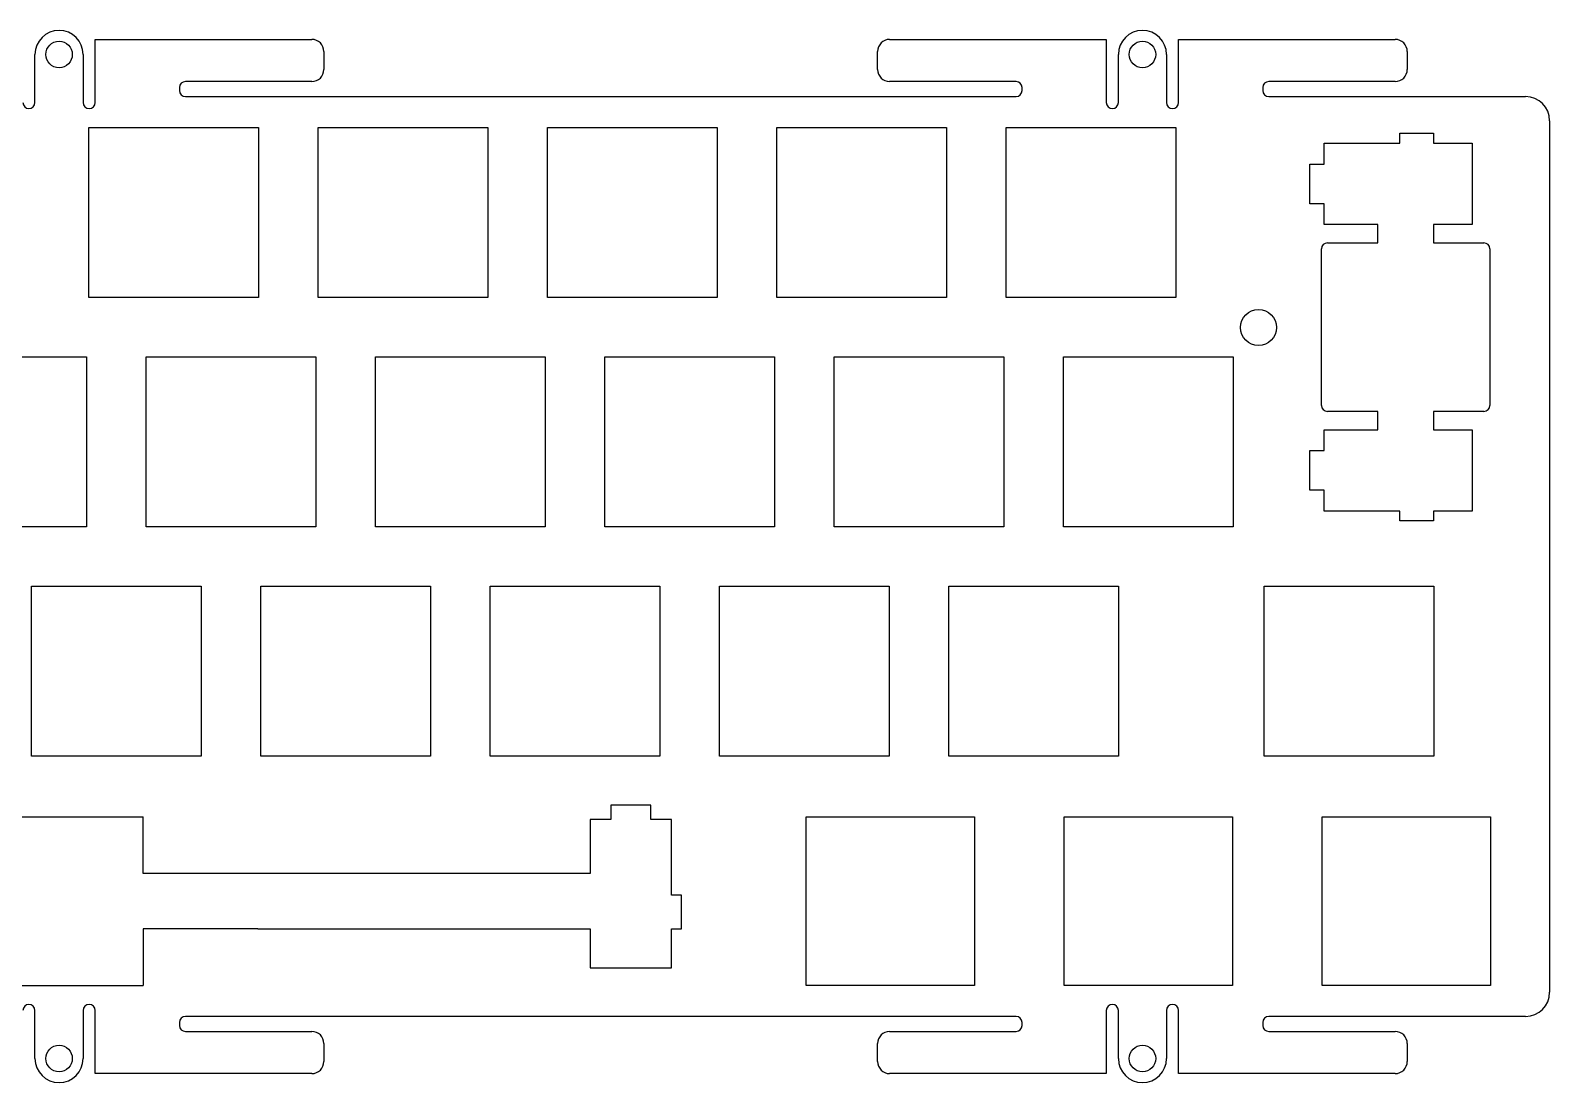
# Model space of a CAD drawing. Header units: millimetres. Extents: x 154 to 402, y 97 to 185.
# Drawn here: x 275.3 to 401.5, y 97.5 to 184.9 of the extents above; entities that cross this region are included whole.
import ezdxf

# ---------------------------------------------------------------- set-up
doc = ezdxf.new("R2010")
doc.units = ezdxf.units.MM
for name, color, linetype in [('Shape013', 7, 'CONTINUOUS'), ('Shape014', 7, 'CONTINUOUS'), ('Shape016', 7, 'CONTINUOUS'), ('Shape017', 7, 'CONTINUOUS'), ('Shape12736', 7, 'CONTINUOUS'), ('Shape1282', 7, 'CONTINUOUS'), ('Shape1283', 7, 'CONTINUOUS'), ('Shape1284', 7, 'CONTINUOUS'), ('Shape1285', 7, 'CONTINUOUS'), ('Shape1286', 7, 'CONTINUOUS'), ('Shape1287', 7, 'CONTINUOUS'), ('Shape1288', 7, 'CONTINUOUS'), ('Shape1289', 7, 'CONTINUOUS'), ('Shape1290', 7, 'CONTINUOUS'), ('Shape1291', 7, 'CONTINUOUS'), ('Shape1292', 7, 'CONTINUOUS'), ('Shape1293', 7, 'CONTINUOUS'), ('Shape1294', 7, 'CONTINUOUS'), ('Shape1295', 7, 'CONTINUOUS'), ('Shape1296', 7, 'CONTINUOUS'), ('Shape1297', 7, 'CONTINUOUS'), ('Shape1298', 7, 'CONTINUOUS'), ('Shape1299', 7, 'CONTINUOUS'), ('Shape1300', 7, 'CONTINUOUS'), ('Shape1301', 7, 'CONTINUOUS'), ('Shape1302', 7, 'CONTINUOUS'), ('Shape1303', 7, 'CONTINUOUS'), ('Shape1304', 7, 'CONTINUOUS'), ('Shape1305', 7, 'CONTINUOUS'), ('Shape1306', 7, 'CONTINUOUS'), ('Shape1307', 7, 'CONTINUOUS'), ('Shape1308', 7, 'CONTINUOUS'), ('Shape1309', 7, 'CONTINUOUS'), ('Shape1310', 7, 'CONTINUOUS'), ('Shape1311', 7, 'CONTINUOUS'), ('Shape1312', 7, 'CONTINUOUS'), ('Shape1313', 7, 'CONTINUOUS'), ('Shape1314', 7, 'CONTINUOUS'), ('Shape1315', 7, 'CONTINUOUS'), ('Shape1316', 7, 'CONTINUOUS'), ('Shape1317', 7, 'CONTINUOUS'), ('Shape1318', 7, 'CONTINUOUS'), ('Shape1319', 7, 'CONTINUOUS'), ('Shape1320', 7, 'CONTINUOUS'), ('Shape1321', 7, 'CONTINUOUS'), ('Shape1322', 7, 'CONTINUOUS'), ('Shape1323', 7, 'CONTINUOUS'), ('Shape1324', 7, 'CONTINUOUS'), ('Shape1325', 7, 'CONTINUOUS'), ('Shape1326', 7, 'CONTINUOUS'), ('Shape1327', 7, 'CONTINUOUS'), ('Shape1328', 7, 'CONTINUOUS'), ('Shape1329', 7, 'CONTINUOUS'), ('Shape1330', 7, 'CONTINUOUS'), ('Shape1331', 7, 'CONTINUOUS'), ('Shape1332', 7, 'CONTINUOUS'), ('Shape1333', 7, 'CONTINUOUS'), ('Shape1334', 7, 'CONTINUOUS'), ('Shape1335', 7, 'CONTINUOUS'), ('Shape1336', 7, 'CONTINUOUS'), ('Shape1337', 7, 'CONTINUOUS'), ('Shape1338', 7, 'CONTINUOUS'), ('Shape1339', 7, 'CONTINUOUS'), ('Shape1340', 7, 'CONTINUOUS'), ('Shape1341', 7, 'CONTINUOUS'), ('Shape1342', 7, 'CONTINUOUS'), ('Shape1343', 7, 'CONTINUOUS'), ('Shape1344', 7, 'CONTINUOUS'), ('Shape1345', 7, 'CONTINUOUS'), ('Shape1346', 7, 'CONTINUOUS'), ('Shape1347', 7, 'CONTINUOUS'), ('Shape1348', 7, 'CONTINUOUS'), ('Shape1349', 7, 'CONTINUOUS'), ('Shape1350', 7, 'CONTINUOUS'), ('Shape1351', 7, 'CONTINUOUS'), ('Shape1352', 7, 'CONTINUOUS'), ('Shape1353', 7, 'CONTINUOUS'), ('Shape1425', 7, 'CONTINUOUS'), ('Shape1426', 7, 'CONTINUOUS'), ('Shape1427', 7, 'CONTINUOUS'), ('Shape1428', 7, 'CONTINUOUS'), ('Shape1429', 7, 'CONTINUOUS'), ('Shape1430', 7, 'CONTINUOUS'), ('Shape1431', 7, 'CONTINUOUS'), ('Shape1432', 7, 'CONTINUOUS'), ('Shape1433', 7, 'CONTINUOUS'), ('Shape1598', 7, 'CONTINUOUS'), ('Shape1599', 7, 'CONTINUOUS'), ('Shape1600', 7, 'CONTINUOUS'), ('Shape1601', 7, 'CONTINUOUS'), ('Shape1602', 7, 'CONTINUOUS'), ('Shape1603', 7, 'CONTINUOUS'), ('Shape1604', 7, 'CONTINUOUS'), ('Shape1605', 7, 'CONTINUOUS'), ('Shape1606', 7, 'CONTINUOUS'), ('Shape1607', 7, 'CONTINUOUS'), ('Shape1608', 7, 'CONTINUOUS'), ('Shape1609', 7, 'CONTINUOUS'), ('Shape1618', 7, 'CONTINUOUS'), ('Shape1619', 7, 'CONTINUOUS'), ('Shape1620', 7, 'CONTINUOUS'), ('Shape1621', 7, 'CONTINUOUS'), ('Shape1622', 7, 'CONTINUOUS'), ('Shape1623', 7, 'CONTINUOUS'), ('Shape1624', 7, 'CONTINUOUS'), ('Shape1625', 7, 'CONTINUOUS'), ('Shape1626', 7, 'CONTINUOUS'), ('Shape1627', 7, 'CONTINUOUS'), ('Shape1628', 7, 'CONTINUOUS'), ('Shape1629', 7, 'CONTINUOUS'), ('Shape1630', 7, 'CONTINUOUS'), ('Shape1631', 7, 'CONTINUOUS'), ('Shape1632', 7, 'CONTINUOUS'), ('Shape1633', 7, 'CONTINUOUS'), ('Shape1634', 7, 'CONTINUOUS'), ('Shape1635', 7, 'CONTINUOUS'), ('Shape1636', 7, 'CONTINUOUS'), ('Shape1637', 7, 'CONTINUOUS'), ('Shape1639', 7, 'CONTINUOUS'), ('Shape1640', 7, 'CONTINUOUS'), ('Shape1641', 7, 'CONTINUOUS'), ('Shape1678', 7, 'CONTINUOUS'), ('Shape1679', 7, 'CONTINUOUS'), ('Shape1680', 7, 'CONTINUOUS'), ('Shape1681', 7, 'CONTINUOUS'), ('Shape1682', 7, 'CONTINUOUS'), ('Shape1683', 7, 'CONTINUOUS'), ('Shape1684', 7, 'CONTINUOUS'), ('Shape1685', 7, 'CONTINUOUS'), ('Shape1686', 7, 'CONTINUOUS'), ('Shape1687', 7, 'CONTINUOUS'), ('Shape1688', 7, 'CONTINUOUS'), ('Shape1689', 7, 'CONTINUOUS'), ('Shape1690', 7, 'CONTINUOUS'), ('Shape1691', 7, 'CONTINUOUS'), ('Shape1692', 7, 'CONTINUOUS'), ('Shape1693', 7, 'CONTINUOUS'), ('Shape1694', 7, 'CONTINUOUS'), ('Shape1695', 7, 'CONTINUOUS'), ('Shape1696', 7, 'CONTINUOUS'), ('Shape1697', 7, 'CONTINUOUS'), ('Shape1714', 7, 'CONTINUOUS'), ('Shape1715', 7, 'CONTINUOUS'), ('Shape1716', 7, 'CONTINUOUS'), ('Shape1717', 7, 'CONTINUOUS'), ('Shape1718', 7, 'CONTINUOUS'), ('Shape1719', 7, 'CONTINUOUS'), ('Shape1720', 7, 'CONTINUOUS'), ('Shape1721', 7, 'CONTINUOUS'), ('Shape1722', 7, 'CONTINUOUS'), ('Shape1723', 7, 'CONTINUOUS'), ('Shape1724', 7, 'CONTINUOUS'), ('Shape1725', 7, 'CONTINUOUS'), ('Shape1726', 7, 'CONTINUOUS'), ('Shape1727', 7, 'CONTINUOUS'), ('Shape1728', 7, 'CONTINUOUS'), ('Shape1729', 7, 'CONTINUOUS'), ('Shape1730', 7, 'CONTINUOUS'), ('Shape1731', 7, 'CONTINUOUS'), ('Shape1732', 7, 'CONTINUOUS'), ('Shape1733', 7, 'CONTINUOUS'), ('Shape1734', 7, 'CONTINUOUS'), ('Shape1735', 7, 'CONTINUOUS'), ('Shape1736', 7, 'CONTINUOUS'), ('Shape1737', 7, 'CONTINUOUS'), ('Shape3981', 7, 'CONTINUOUS'), ('Shape3982', 7, 'CONTINUOUS'), ('Shape3983', 7, 'CONTINUOUS'), ('Shape3984', 7, 'CONTINUOUS'), ('Shape3985', 7, 'CONTINUOUS'), ('Shape3986', 7, 'CONTINUOUS'), ('Shape3987', 7, 'CONTINUOUS'), ('Shape3988', 7, 'CONTINUOUS'), ('Shape3989', 7, 'CONTINUOUS'), ('Shape3990', 7, 'CONTINUOUS'), ('Shape3991', 7, 'CONTINUOUS'), ('Shape3992', 7, 'CONTINUOUS'), ('Shape3993', 7, 'CONTINUOUS'), ('Shape3994', 7, 'CONTINUOUS'), ('Shape3995', 7, 'CONTINUOUS'), ('Shape3996', 7, 'CONTINUOUS'), ('Shape3997', 7, 'CONTINUOUS'), ('Shape3999', 7, 'CONTINUOUS'), ('Shape4001', 7, 'CONTINUOUS'), ('Shape4002', 7, 'CONTINUOUS'), ('Shape4003', 7, 'CONTINUOUS'), ('Shape4363', 7, 'CONTINUOUS'), ('Shape4364', 7, 'CONTINUOUS'), ('Shape4365', 7, 'CONTINUOUS'), ('Shape4366', 7, 'CONTINUOUS'), ('Shape4367', 7, 'CONTINUOUS'), ('Shape4368', 7, 'CONTINUOUS'), ('Shape4369', 7, 'CONTINUOUS'), ('Shape4370', 7, 'CONTINUOUS'), ('Shape4371', 7, 'CONTINUOUS'), ('Shape4372', 7, 'CONTINUOUS'), ('Shape4373', 7, 'CONTINUOUS'), ('Shape4374', 7, 'CONTINUOUS'), ('Shape4375', 7, 'CONTINUOUS'), ('Shape4376', 7, 'CONTINUOUS'), ('Shape4377', 7, 'CONTINUOUS'), ('Shape4378', 7, 'CONTINUOUS'), ('Shape4379', 7, 'CONTINUOUS'), ('Shape4380', 7, 'CONTINUOUS'), ('Shape4381', 7, 'CONTINUOUS'), ('Shape4382', 7, 'CONTINUOUS'), ('Shape4383', 7, 'CONTINUOUS'), ('Shape4384', 7, 'CONTINUOUS'), ('Shape4385', 7, 'CONTINUOUS'), ('Shape4386', 7, 'CONTINUOUS'), ('Shape4387', 7, 'CONTINUOUS'), ('Shape4388', 7, 'CONTINUOUS'), ('Shape4389', 7, 'CONTINUOUS'), ('Shape4390', 7, 'CONTINUOUS'), ('Shape4391', 7, 'CONTINUOUS'), ('Shape4392', 7, 'CONTINUOUS'), ('Shape4393', 7, 'CONTINUOUS'), ('Shape4394', 7, 'CONTINUOUS'), ('Shape4395', 7, 'CONTINUOUS'), ('Shape4396', 7, 'CONTINUOUS'), ('Shape4397', 7, 'CONTINUOUS'), ('Shape4398', 7, 'CONTINUOUS'), ('Shape4399', 7, 'CONTINUOUS'), ('Shape4400', 7, 'CONTINUOUS'), ('Shape4401', 7, 'CONTINUOUS'), ('Shape4402', 7, 'CONTINUOUS')]:
    doc.layers.add(name, color=color, linetype=linetype)

msp = doc.modelspace()

# ---------------------------------------------------------------- linework, layer by layer
at = {"layer": 'Shape013'}
msp.add_circle((277.675, 182.854), 1.1, dxfattribs=at)
at = {"layer": 'Shape014'}
msp.add_circle((367.675, 182.854), 1.1, dxfattribs=at)
at = {"layer": 'Shape016'}
msp.add_circle((277.675, 99.4562), 1.1, dxfattribs=at)
at = {"layer": 'Shape017'}
msp.add_circle((367.675, 99.4562), 1.1, dxfattribs=at)
at = {"layer": 'Shape12736'}
msp.add_circle((377.319, 160.18), 1.5, dxfattribs=at)
at = {"layer": 'Shape1282'}
msp.add_arc((298.675, 181.604), 1, -90, 0, dxfattribs=at)
at = {"layer": 'Shape1283'}
msp.add_line((298.675, 180.604), (288.175, 180.604), dxfattribs=at)
at = {"layer": 'Shape1284'}
msp.add_arc((288.175, 180.104), 0.5, 90, 180, dxfattribs=at)
at = {"layer": 'Shape1285'}
msp.add_line((287.675, 180.104), (287.675, 179.855), dxfattribs=at)
at = {"layer": 'Shape1286'}
msp.add_arc((288.175, 179.855), 0.5, 180, -90, dxfattribs=at)
at = {"layer": 'Shape1287'}
msp.add_line((288.175, 179.355), (357.175, 179.355), dxfattribs=at)
at = {"layer": 'Shape1288'}
msp.add_arc((357.175, 179.855), 0.5, -90, 0, dxfattribs=at)
at = {"layer": 'Shape1289'}
msp.add_line((357.675, 179.855), (357.675, 180.104), dxfattribs=at)
at = {"layer": 'Shape1290'}
msp.add_arc((357.175, 180.104), 0.5, 0, 90, dxfattribs=at)
at = {"layer": 'Shape1291'}
msp.add_line((357.175, 180.604), (346.675, 180.604), dxfattribs=at)
at = {"layer": 'Shape1292'}
msp.add_arc((346.675, 181.604), 1, 180, -90, dxfattribs=at)
at = {"layer": 'Shape1293'}
msp.add_line((345.675, 181.604), (345.675, 183.104), dxfattribs=at)
at = {"layer": 'Shape1294'}
msp.add_arc((346.675, 183.104), 1, 90, 180, dxfattribs=at)
at = {"layer": 'Shape1295'}
msp.add_line((346.675, 184.104), (364.675, 184.104), dxfattribs=at)
at = {"layer": 'Shape1296'}
msp.add_line((364.675, 184.104), (364.675, 178.854), dxfattribs=at)
at = {"layer": 'Shape1297'}
msp.add_arc((365.175, 178.854), 0.5, 180, 0, dxfattribs=at)
at = {"layer": 'Shape1298'}
msp.add_line((365.675, 178.854), (365.675, 182.854), dxfattribs=at)
at = {"layer": 'Shape1299'}
msp.add_arc((367.675, 182.854), 2, 0, 180, dxfattribs=at)
at = {"layer": 'Shape1300'}
msp.add_line((369.675, 182.854), (369.675, 178.854), dxfattribs=at)
at = {"layer": 'Shape1301'}
msp.add_arc((370.175, 178.854), 0.5, 180, 0, dxfattribs=at)
at = {"layer": 'Shape1302'}
msp.add_line((370.675, 178.854), (370.675, 184.104), dxfattribs=at)
at = {"layer": 'Shape1303'}
msp.add_line((370.675, 184.104), (388.675, 184.104), dxfattribs=at)
at = {"layer": 'Shape1304'}
msp.add_arc((388.675, 183.104), 1, 0, 90, dxfattribs=at)
at = {"layer": 'Shape1305'}
msp.add_line((389.675, 183.104), (389.675, 181.604), dxfattribs=at)
at = {"layer": 'Shape1306'}
msp.add_arc((388.675, 181.604), 1, -90, 0, dxfattribs=at)
at = {"layer": 'Shape1307'}
msp.add_line((388.675, 180.604), (378.175, 180.604), dxfattribs=at)
at = {"layer": 'Shape1308'}
msp.add_arc((378.175, 180.104), 0.5, 90, 180, dxfattribs=at)
at = {"layer": 'Shape1309'}
msp.add_line((377.675, 180.104), (377.675, 179.855), dxfattribs=at)
at = {"layer": 'Shape1310'}
msp.add_arc((378.175, 179.855), 0.5, 180, -90, dxfattribs=at)
at = {"layer": 'Shape1311'}
msp.add_line((378.175, 179.355), (399.5, 179.355), dxfattribs=at)
at = {"layer": 'Shape1312'}
msp.add_arc((399.5, 177.355), 2, 0, 90, dxfattribs=at)
at = {"layer": 'Shape1313'}
msp.add_line((401.5, 177.355), (401.5, 104.955), dxfattribs=at)
at = {"layer": 'Shape1314'}
msp.add_arc((399.5, 104.955), 2, -90, 0, dxfattribs=at)
at = {"layer": 'Shape1315'}
msp.add_line((399.5, 102.955), (378.175, 102.955), dxfattribs=at)
at = {"layer": 'Shape1316'}
msp.add_arc((378.175, 102.455), 0.5, 90, 180, dxfattribs=at)
at = {"layer": 'Shape1317'}
msp.add_line((377.675, 102.455), (377.675, 102.206), dxfattribs=at)
at = {"layer": 'Shape1318'}
msp.add_arc((378.175, 102.206), 0.5, 180, -90, dxfattribs=at)
at = {"layer": 'Shape1319'}
msp.add_line((378.175, 101.706), (388.675, 101.706), dxfattribs=at)
at = {"layer": 'Shape1320'}
msp.add_arc((388.675, 100.706), 1, 0, 90, dxfattribs=at)
at = {"layer": 'Shape1321'}
msp.add_line((389.675, 100.706), (389.675, 99.2062), dxfattribs=at)
at = {"layer": 'Shape1322'}
msp.add_arc((388.675, 99.2062), 1, -90, 0, dxfattribs=at)
at = {"layer": 'Shape1323'}
msp.add_line((388.675, 98.2062), (370.675, 98.2062), dxfattribs=at)
at = {"layer": 'Shape1324'}
msp.add_line((370.675, 98.2062), (370.675, 103.456), dxfattribs=at)
at = {"layer": 'Shape1325'}
msp.add_arc((370.175, 103.456), 0.5, 0, 180, dxfattribs=at)
at = {"layer": 'Shape1326'}
msp.add_line((369.675, 103.456), (369.675, 99.4562), dxfattribs=at)
at = {"layer": 'Shape1327'}
msp.add_arc((367.675, 99.4562), 2, 180, 0, dxfattribs=at)
at = {"layer": 'Shape1328'}
msp.add_line((365.675, 99.4562), (365.675, 103.456), dxfattribs=at)
at = {"layer": 'Shape1329'}
msp.add_arc((365.175, 103.456), 0.5, 0, 180, dxfattribs=at)
at = {"layer": 'Shape1330'}
msp.add_line((364.675, 103.456), (364.675, 98.2062), dxfattribs=at)
at = {"layer": 'Shape1331'}
msp.add_line((364.675, 98.2062), (346.675, 98.2062), dxfattribs=at)
at = {"layer": 'Shape1332'}
msp.add_arc((346.675, 99.2062), 1, 180, -90, dxfattribs=at)
at = {"layer": 'Shape1333'}
msp.add_line((345.675, 99.2062), (345.675, 100.706), dxfattribs=at)
at = {"layer": 'Shape1334'}
msp.add_arc((346.675, 100.706), 1, 90, 180, dxfattribs=at)
at = {"layer": 'Shape1335'}
msp.add_line((346.675, 101.706), (357.175, 101.706), dxfattribs=at)
at = {"layer": 'Shape1336'}
msp.add_arc((357.175, 102.206), 0.5, -90, 0, dxfattribs=at)
at = {"layer": 'Shape1337'}
msp.add_line((357.675, 102.206), (357.675, 102.455), dxfattribs=at)
at = {"layer": 'Shape1338'}
msp.add_arc((357.175, 102.455), 0.5, 0, 90, dxfattribs=at)
at = {"layer": 'Shape1339'}
msp.add_line((357.175, 102.955), (288.175, 102.955), dxfattribs=at)
at = {"layer": 'Shape1340'}
msp.add_arc((288.175, 102.455), 0.5, 90, 180, dxfattribs=at)
at = {"layer": 'Shape1341'}
msp.add_line((287.675, 102.455), (287.675, 102.206), dxfattribs=at)
at = {"layer": 'Shape1342'}
msp.add_arc((288.175, 102.206), 0.5, 180, -90, dxfattribs=at)
at = {"layer": 'Shape1343'}
msp.add_line((288.175, 101.706), (298.675, 101.706), dxfattribs=at)
at = {"layer": 'Shape1344'}
msp.add_arc((298.675, 100.706), 1, 0, 90, dxfattribs=at)
at = {"layer": 'Shape1345'}
msp.add_line((299.675, 100.706), (299.675, 99.2062), dxfattribs=at)
at = {"layer": 'Shape1346'}
msp.add_arc((298.675, 99.2062), 1, -90, 0, dxfattribs=at)
at = {"layer": 'Shape1347'}
msp.add_line((298.675, 98.2062), (280.675, 98.2062), dxfattribs=at)
at = {"layer": 'Shape1348'}
msp.add_line((280.675, 98.2062), (280.675, 103.456), dxfattribs=at)
at = {"layer": 'Shape1349'}
msp.add_arc((280.175, 103.456), 0.5, 0, 180, dxfattribs=at)
at = {"layer": 'Shape1350'}
msp.add_line((279.675, 103.456), (279.675, 99.4562), dxfattribs=at)
at = {"layer": 'Shape1351'}
msp.add_arc((277.675, 99.4562), 2, 180, 0, dxfattribs=at)
at = {"layer": 'Shape1352'}
msp.add_line((275.675, 99.4562), (275.675, 103.456), dxfattribs=at)
at = {"layer": 'Shape1353'}
msp.add_arc((275.175, 103.456), 0.5, 0, 180, dxfattribs=at)
at = {"layer": 'Shape1425'}
msp.add_arc((275.175, 178.854), 0.5, 180, 0, dxfattribs=at)
at = {"layer": 'Shape1426'}
msp.add_line((275.675, 178.854), (275.675, 182.854), dxfattribs=at)
at = {"layer": 'Shape1427'}
msp.add_arc((277.675, 182.854), 2, 0, 180, dxfattribs=at)
at = {"layer": 'Shape1428'}
msp.add_line((279.675, 182.854), (279.675, 178.854), dxfattribs=at)
at = {"layer": 'Shape1429'}
msp.add_arc((280.175, 178.854), 0.5, 180, 0, dxfattribs=at)
at = {"layer": 'Shape1430'}
msp.add_line((280.675, 178.854), (280.675, 184.104), dxfattribs=at)
at = {"layer": 'Shape1431'}
msp.add_line((280.675, 184.104), (298.675, 184.104), dxfattribs=at)
at = {"layer": 'Shape1432'}
msp.add_arc((298.675, 183.104), 1, 0, 90, dxfattribs=at)
at = {"layer": 'Shape1433'}
msp.add_line((299.675, 183.104), (299.675, 181.604), dxfattribs=at)
at = {"layer": 'Shape1598'}
msp.add_line((353.73, 105.53), (339.73, 105.53), dxfattribs=at)
at = {"layer": 'Shape1599'}
msp.add_line((339.73, 105.53), (339.73, 119.53), dxfattribs=at)
at = {"layer": 'Shape1600'}
msp.add_line((339.73, 119.53), (353.73, 119.53), dxfattribs=at)
at = {"layer": 'Shape1601'}
msp.add_line((353.73, 119.53), (353.73, 105.53), dxfattribs=at)
at = {"layer": 'Shape1602'}
msp.add_line((375.161, 105.53), (361.161, 105.53), dxfattribs=at)
at = {"layer": 'Shape1603'}
msp.add_line((361.161, 105.53), (361.161, 119.53), dxfattribs=at)
at = {"layer": 'Shape1604'}
msp.add_line((361.161, 119.53), (375.161, 119.53), dxfattribs=at)
at = {"layer": 'Shape1605'}
msp.add_line((375.161, 119.53), (375.161, 105.53), dxfattribs=at)
at = {"layer": 'Shape1606'}
msp.add_line((396.592, 105.53), (382.592, 105.53), dxfattribs=at)
at = {"layer": 'Shape1607'}
msp.add_line((382.592, 105.53), (382.592, 119.53), dxfattribs=at)
at = {"layer": 'Shape1608'}
msp.add_line((382.592, 119.53), (396.592, 119.53), dxfattribs=at)
at = {"layer": 'Shape1609'}
msp.add_line((396.592, 119.53), (396.592, 105.53), dxfattribs=at)
at = {"layer": 'Shape1618'}
msp.add_line((375.212, 157.73), (375.212, 143.63), dxfattribs=at)
at = {"layer": 'Shape1619'}
msp.add_line((375.212, 143.63), (361.112, 143.63), dxfattribs=at)
at = {"layer": 'Shape1620'}
msp.add_line((361.112, 143.63), (361.112, 157.73), dxfattribs=at)
at = {"layer": 'Shape1621'}
msp.add_line((361.112, 157.73), (375.212, 157.73), dxfattribs=at)
at = {"layer": 'Shape1622'}
msp.add_line((342.063, 157.73), (356.162, 157.73), dxfattribs=at)
at = {"layer": 'Shape1623'}
msp.add_line((356.162, 157.73), (356.162, 143.63), dxfattribs=at)
at = {"layer": 'Shape1624'}
msp.add_line((356.162, 143.63), (342.063, 143.63), dxfattribs=at)
at = {"layer": 'Shape1625'}
msp.add_line((342.063, 143.63), (342.063, 157.73), dxfattribs=at)
at = {"layer": 'Shape1626'}
msp.add_line((323.012, 143.63), (323.012, 157.73), dxfattribs=at)
at = {"layer": 'Shape1627'}
msp.add_line((323.012, 157.73), (337.112, 157.73), dxfattribs=at)
at = {"layer": 'Shape1628'}
msp.add_line((337.112, 157.73), (337.112, 143.63), dxfattribs=at)
at = {"layer": 'Shape1629'}
msp.add_line((337.112, 143.63), (323.012, 143.63), dxfattribs=at)
at = {"layer": 'Shape1630'}
msp.add_line((303.963, 157.73), (318.063, 157.73), dxfattribs=at)
at = {"layer": 'Shape1631'}
msp.add_line((318.063, 157.73), (318.063, 143.63), dxfattribs=at)
at = {"layer": 'Shape1632'}
msp.add_line((318.063, 143.63), (303.963, 143.63), dxfattribs=at)
at = {"layer": 'Shape1633'}
msp.add_line((303.963, 143.63), (303.963, 157.73), dxfattribs=at)
at = {"layer": 'Shape1634'}
msp.add_line((284.912, 143.63), (284.912, 157.73), dxfattribs=at)
at = {"layer": 'Shape1635'}
msp.add_line((284.912, 157.73), (299.012, 157.73), dxfattribs=at)
at = {"layer": 'Shape1636'}
msp.add_line((299.012, 157.73), (299.012, 143.63), dxfattribs=at)
at = {"layer": 'Shape1637'}
msp.add_line((299.012, 143.63), (284.912, 143.63), dxfattribs=at)
at = {"layer": 'Shape1639'}
msp.add_line((265.862, 157.73), (279.963, 157.73), dxfattribs=at)
at = {"layer": 'Shape1640'}
msp.add_line((279.963, 157.73), (279.963, 143.63), dxfattribs=at)
at = {"layer": 'Shape1641'}
msp.add_line((279.963, 143.63), (265.862, 143.63), dxfattribs=at)
at = {"layer": 'Shape1678'}
msp.add_line((280.15, 176.78), (294.25, 176.78), dxfattribs=at)
at = {"layer": 'Shape1679'}
msp.add_line((294.25, 176.78), (294.25, 162.68), dxfattribs=at)
at = {"layer": 'Shape1680'}
msp.add_line((294.25, 162.68), (280.15, 162.68), dxfattribs=at)
at = {"layer": 'Shape1681'}
msp.add_line((280.15, 162.68), (280.15, 176.78), dxfattribs=at)
at = {"layer": 'Shape1682'}
msp.add_line((299.2, 176.78), (313.3, 176.78), dxfattribs=at)
at = {"layer": 'Shape1683'}
msp.add_line((313.3, 176.78), (313.3, 162.68), dxfattribs=at)
at = {"layer": 'Shape1684'}
msp.add_line((313.3, 162.68), (299.2, 162.68), dxfattribs=at)
at = {"layer": 'Shape1685'}
msp.add_line((299.2, 162.68), (299.2, 176.78), dxfattribs=at)
at = {"layer": 'Shape1686'}
msp.add_line((318.25, 176.78), (332.35, 176.78), dxfattribs=at)
at = {"layer": 'Shape1687'}
msp.add_line((332.35, 176.78), (332.35, 162.68), dxfattribs=at)
at = {"layer": 'Shape1688'}
msp.add_line((332.35, 162.68), (318.25, 162.68), dxfattribs=at)
at = {"layer": 'Shape1689'}
msp.add_line((318.25, 162.68), (318.25, 176.78), dxfattribs=at)
at = {"layer": 'Shape1690'}
msp.add_line((337.3, 176.78), (351.4, 176.78), dxfattribs=at)
at = {"layer": 'Shape1691'}
msp.add_line((351.4, 176.78), (351.4, 162.68), dxfattribs=at)
at = {"layer": 'Shape1692'}
msp.add_line((351.4, 162.68), (337.3, 162.68), dxfattribs=at)
at = {"layer": 'Shape1693'}
msp.add_line((337.3, 162.68), (337.3, 176.78), dxfattribs=at)
at = {"layer": 'Shape1694'}
msp.add_line((356.35, 176.78), (370.45, 176.78), dxfattribs=at)
at = {"layer": 'Shape1695'}
msp.add_line((370.45, 176.78), (370.45, 162.68), dxfattribs=at)
at = {"layer": 'Shape1696'}
msp.add_line((370.45, 162.68), (356.35, 162.68), dxfattribs=at)
at = {"layer": 'Shape1697'}
msp.add_line((356.35, 162.68), (356.35, 176.78), dxfattribs=at)
at = {"layer": 'Shape1714'}
msp.add_line((275.387, 138.68), (289.487, 138.68), dxfattribs=at)
at = {"layer": 'Shape1715'}
msp.add_line((289.487, 138.68), (289.487, 124.58), dxfattribs=at)
at = {"layer": 'Shape1716'}
msp.add_line((289.487, 124.58), (275.387, 124.58), dxfattribs=at)
at = {"layer": 'Shape1717'}
msp.add_line((275.387, 124.58), (275.387, 138.68), dxfattribs=at)
at = {"layer": 'Shape1718'}
msp.add_line((294.437, 138.68), (308.537, 138.68), dxfattribs=at)
at = {"layer": 'Shape1719'}
msp.add_line((308.537, 138.68), (308.537, 124.58), dxfattribs=at)
at = {"layer": 'Shape1720'}
msp.add_line((308.537, 124.58), (294.437, 124.58), dxfattribs=at)
at = {"layer": 'Shape1721'}
msp.add_line((294.437, 124.58), (294.437, 138.68), dxfattribs=at)
at = {"layer": 'Shape1722'}
msp.add_line((313.487, 138.68), (327.587, 138.68), dxfattribs=at)
at = {"layer": 'Shape1723'}
msp.add_line((327.587, 138.68), (327.587, 124.58), dxfattribs=at)
at = {"layer": 'Shape1724'}
msp.add_line((327.587, 124.58), (313.487, 124.58), dxfattribs=at)
at = {"layer": 'Shape1725'}
msp.add_line((313.487, 124.58), (313.487, 138.68), dxfattribs=at)
at = {"layer": 'Shape1726'}
msp.add_line((332.537, 138.68), (346.637, 138.68), dxfattribs=at)
at = {"layer": 'Shape1727'}
msp.add_line((346.637, 138.68), (346.637, 124.58), dxfattribs=at)
at = {"layer": 'Shape1728'}
msp.add_line((346.637, 124.58), (332.537, 124.58), dxfattribs=at)
at = {"layer": 'Shape1729'}
msp.add_line((332.537, 124.58), (332.537, 138.68), dxfattribs=at)
at = {"layer": 'Shape1730'}
msp.add_line((351.587, 138.68), (365.687, 138.68), dxfattribs=at)
at = {"layer": 'Shape1731'}
msp.add_line((365.687, 138.68), (365.687, 124.58), dxfattribs=at)
at = {"layer": 'Shape1732'}
msp.add_line((365.687, 124.58), (351.587, 124.58), dxfattribs=at)
at = {"layer": 'Shape1733'}
msp.add_line((351.587, 124.58), (351.587, 138.68), dxfattribs=at)
at = {"layer": 'Shape1734'}
msp.add_line((377.781, 138.68), (391.881, 138.68), dxfattribs=at)
at = {"layer": 'Shape1735'}
msp.add_line((391.881, 138.68), (391.881, 124.58), dxfattribs=at)
at = {"layer": 'Shape1736'}
msp.add_line((391.881, 124.58), (377.781, 124.58), dxfattribs=at)
at = {"layer": 'Shape1737'}
msp.add_line((377.781, 124.58), (377.781, 138.68), dxfattribs=at)
at = {"layer": 'Shape3981'}
msp.add_line((294.198, 110.23), (321.799, 110.23), dxfattribs=at)
at = {"layer": 'Shape3982'}
msp.add_line((321.799, 110.23), (321.799, 107), dxfattribs=at)
at = {"layer": 'Shape3983'}
msp.add_line((321.799, 107), (328.548, 107), dxfattribs=at)
at = {"layer": 'Shape3984'}
msp.add_line((328.548, 107), (328.548, 110.23), dxfattribs=at)
at = {"layer": 'Shape3985'}
msp.add_line((328.548, 110.23), (329.374, 110.23), dxfattribs=at)
at = {"layer": 'Shape3986'}
msp.add_line((329.374, 110.23), (329.374, 113.029), dxfattribs=at)
at = {"layer": 'Shape3987'}
msp.add_line((329.374, 113.029), (328.548, 113.029), dxfattribs=at)
at = {"layer": 'Shape3988'}
msp.add_line((328.548, 113.029), (328.548, 119.299), dxfattribs=at)
at = {"layer": 'Shape3989'}
msp.add_line((328.548, 119.299), (326.823, 119.299), dxfattribs=at)
at = {"layer": 'Shape3990'}
msp.add_line((326.823, 119.299), (326.823, 120.5), dxfattribs=at)
at = {"layer": 'Shape3991'}
msp.add_line((326.823, 120.5), (323.524, 120.5), dxfattribs=at)
at = {"layer": 'Shape3992'}
msp.add_line((323.524, 120.5), (323.524, 119.299), dxfattribs=at)
at = {"layer": 'Shape3993'}
msp.add_line((323.524, 119.299), (321.799, 119.299), dxfattribs=at)
at = {"layer": 'Shape3994'}
msp.add_line((321.799, 119.299), (321.799, 114.83), dxfattribs=at)
at = {"layer": 'Shape3995'}
msp.add_line((321.799, 114.83), (294.198, 114.83), dxfattribs=at)
at = {"layer": 'Shape3996'}
msp.add_line((294.198, 114.83), (284.674, 114.83), dxfattribs=at)
at = {"layer": 'Shape3997'}
msp.add_line((294.198, 110.23), (284.674, 110.23), dxfattribs=at)
at = {"layer": 'Shape3999'}
msp.add_line((284.674, 114.83), (284.674, 119.529), dxfattribs=at)
at = {"layer": 'Shape4001'}
msp.add_line((284.674, 110.23), (284.674, 105.529), dxfattribs=at)
at = {"layer": 'Shape4002'}
msp.add_line((270.674, 119.529), (284.674, 119.529), dxfattribs=at)
at = {"layer": 'Shape4003'}
msp.add_line((270.674, 105.529), (284.674, 105.529), dxfattribs=at)
at = {"layer": 'Shape4363'}
msp.add_line((396.043, 153.206), (391.844, 153.206), dxfattribs=at)
at = {"layer": 'Shape4364'}
msp.add_arc((396.043, 153.706), 0.5, -90, 0, dxfattribs=at)
at = {"layer": 'Shape4365'}
msp.add_line((391.844, 153.206), (391.844, 151.68), dxfattribs=at)
at = {"layer": 'Shape4366'}
msp.add_line((391.844, 151.68), (395.073, 151.68), dxfattribs=at)
at = {"layer": 'Shape4367'}
msp.add_line((395.073, 151.68), (395.073, 144.931), dxfattribs=at)
at = {"layer": 'Shape4368'}
msp.add_line((395.073, 144.931), (391.844, 144.931), dxfattribs=at)
at = {"layer": 'Shape4369'}
msp.add_line((391.844, 144.931), (391.844, 144.105), dxfattribs=at)
at = {"layer": 'Shape4370'}
msp.add_line((391.844, 144.105), (389.044, 144.105), dxfattribs=at)
at = {"layer": 'Shape4371'}
msp.add_line((389.044, 144.105), (389.044, 144.931), dxfattribs=at)
at = {"layer": 'Shape4372'}
msp.add_line((389.044, 144.931), (382.774, 144.931), dxfattribs=at)
at = {"layer": 'Shape4373'}
msp.add_line((382.774, 144.931), (382.774, 146.656), dxfattribs=at)
at = {"layer": 'Shape4374'}
msp.add_line((382.774, 146.656), (381.574, 146.656), dxfattribs=at)
at = {"layer": 'Shape4375'}
msp.add_line((381.574, 146.656), (381.574, 149.955), dxfattribs=at)
at = {"layer": 'Shape4376'}
msp.add_line((381.574, 149.955), (382.774, 149.955), dxfattribs=at)
at = {"layer": 'Shape4377'}
msp.add_line((382.774, 149.955), (382.774, 151.68), dxfattribs=at)
at = {"layer": 'Shape4378'}
msp.add_line((382.774, 151.68), (387.243, 151.68), dxfattribs=at)
at = {"layer": 'Shape4379'}
msp.add_line((387.243, 151.68), (387.243, 153.206), dxfattribs=at)
at = {"layer": 'Shape4380'}
msp.add_line((387.243, 153.206), (383.044, 153.206), dxfattribs=at)
at = {"layer": 'Shape4381'}
msp.add_line((382.544, 153.706), (382.544, 166.705), dxfattribs=at)
at = {"layer": 'Shape4382'}
msp.add_arc((383.044, 153.706), 0.5, 180, -90, dxfattribs=at)
at = {"layer": 'Shape4383'}
msp.add_line((383.044, 167.205), (387.243, 167.205), dxfattribs=at)
at = {"layer": 'Shape4384'}
msp.add_arc((383.044, 166.705), 0.5, 90, 180, dxfattribs=at)
at = {"layer": 'Shape4385'}
msp.add_line((387.243, 167.205), (387.243, 168.731), dxfattribs=at)
at = {"layer": 'Shape4386'}
msp.add_line((387.243, 168.731), (382.774, 168.731), dxfattribs=at)
at = {"layer": 'Shape4387'}
msp.add_line((382.774, 168.731), (382.774, 170.454), dxfattribs=at)
at = {"layer": 'Shape4388'}
msp.add_line((382.774, 170.454), (381.574, 170.454), dxfattribs=at)
at = {"layer": 'Shape4389'}
msp.add_line((381.574, 170.454), (381.574, 173.755), dxfattribs=at)
at = {"layer": 'Shape4390'}
msp.add_line((381.574, 173.755), (382.774, 173.755), dxfattribs=at)
at = {"layer": 'Shape4391'}
msp.add_line((382.774, 173.755), (382.774, 175.48), dxfattribs=at)
at = {"layer": 'Shape4392'}
msp.add_line((382.774, 175.48), (389.044, 175.48), dxfattribs=at)
at = {"layer": 'Shape4393'}
msp.add_line((389.044, 175.48), (389.044, 176.306), dxfattribs=at)
at = {"layer": 'Shape4394'}
msp.add_line((389.044, 176.306), (391.844, 176.306), dxfattribs=at)
at = {"layer": 'Shape4395'}
msp.add_line((391.844, 176.306), (391.844, 175.48), dxfattribs=at)
at = {"layer": 'Shape4396'}
msp.add_line((391.844, 175.48), (395.073, 175.48), dxfattribs=at)
at = {"layer": 'Shape4397'}
msp.add_line((395.073, 175.48), (395.073, 168.731), dxfattribs=at)
at = {"layer": 'Shape4398'}
msp.add_line((395.073, 168.731), (391.844, 168.731), dxfattribs=at)
at = {"layer": 'Shape4399'}
msp.add_line((391.844, 168.731), (391.844, 167.205), dxfattribs=at)
at = {"layer": 'Shape4400'}
msp.add_line((391.844, 167.205), (396.043, 167.205), dxfattribs=at)
at = {"layer": 'Shape4401'}
msp.add_arc((396.043, 166.705), 0.5, 0, 90, dxfattribs=at)
at = {"layer": 'Shape4402'}
msp.add_line((396.543, 166.705), (396.543, 153.706), dxfattribs=at)

doc.saveas('drawing.dxf')
